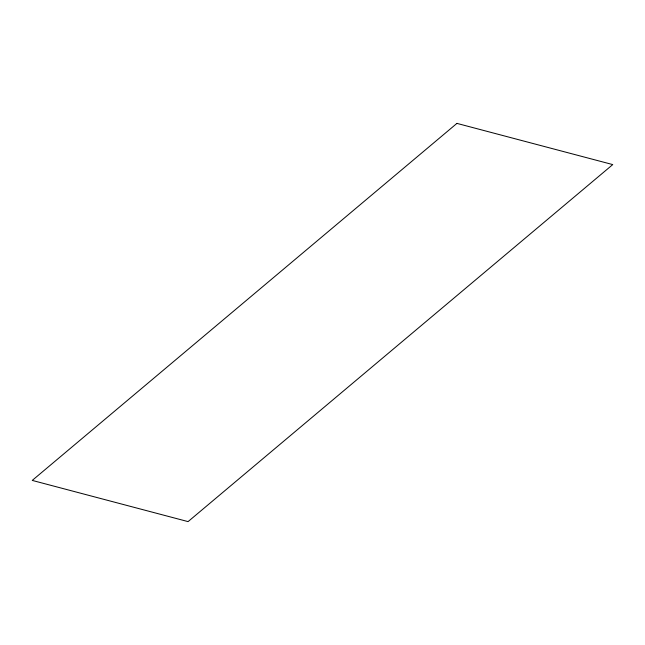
<?xml version="1.0" encoding="UTF-8"?>
<svg xmlns="http://www.w3.org/2000/svg" width="645" height="645" viewBox="0 0 645 645"><rect width="100%" height="100%" fill="white"/><g stroke="black" fill="none" stroke-linecap="round" stroke-linejoin="round"><path stroke-width="0.97" d="M456.926 123.388L32.25 480.412L188.074 521.612L612.75 164.588L456.926 123.388"/></g></svg>
